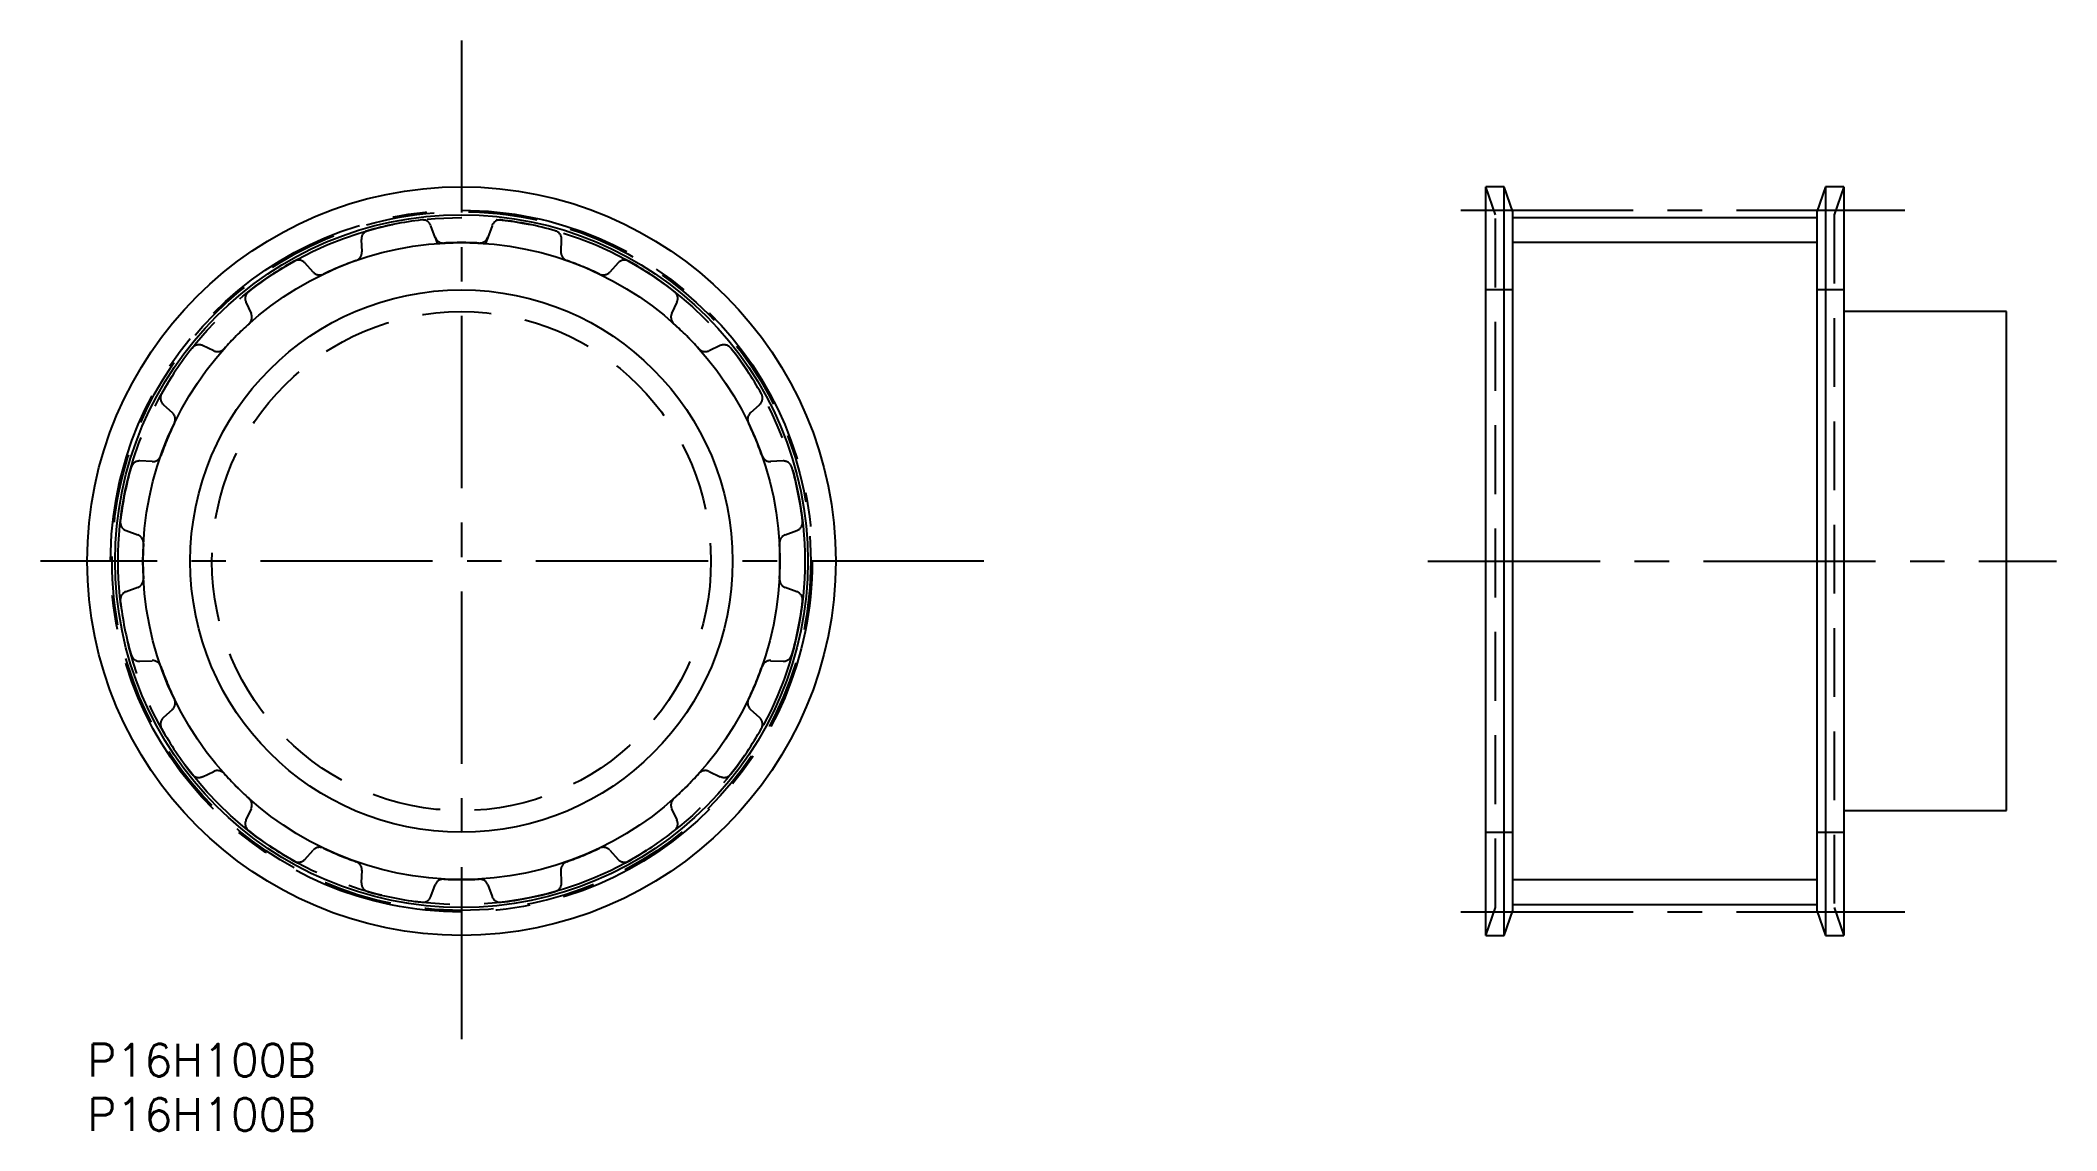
# Model space of a CAD drawing. Extents: x -4 to 182, y -8 to 93.
import ezdxf

# ---------------------------------------------------------------- set-up
doc = ezdxf.new("R2010")
doc.units = 0
doc.header["$LTSCALE"] = 0.5
for name, pattern in [('CENTER', [50.8, 31.75, -6.35, 6.35, -6.35]), ('DASHED', [19.05, 12.7, -6.35]), ('PHANTOM', [63.5, 31.75, -6.35, 6.35, -6.35, 6.35, -6.35])]:
    doc.linetypes.add(name, pattern=pattern)
for name, color, linetype in [('MSM_CENTER', 1, 'CENTER'), ('MSM_CONTINUOUS', 7, 'CONTINUOUS'), ('MSM_DASHED', 4, 'DASHED'), ('MSM_IMAGINARY', 6, 'PHANTOM'), ('MSM_NARROW', 5, 'CONTINUOUS'), ('MSM_PART_NUMBER', 7, 'CONTINUOUS')]:
    doc.layers.add(name, color=color, linetype=linetype)
doc.styles.get("Standard").update_dxf_attribs({"font": 'txt.shx', "height": 3, "bigfont": 'bigfont.shx'})

msp = doc.modelspace()

# ---------------------------------------------------------------- linework, layer by layer
at = {"layer": 'MSM_CENTER'}
for p, q in [((34.5, 92.5), (34.5, -0.7)), ((126.64, 76.84), (167.56, 76.84)), ((82.64, 44.5), (-4.32, 44.5)), ((123.59, 44.5), (181.55, 44.5)), ((126.64, 12.16), (167.56, 12.16))]:
    msp.add_line(p, q, dxfattribs=at)
msp.add_circle((34.5, 44.5), 32.34, dxfattribs=at)
at = {"layer": 'MSM_CONTINUOUS'}
for p, q in [((130.62, 79), (128.93, 79)), ((128.93, 10), (128.93, 79)), ((131.43, 76.7), (130.62, 79)), ((130.62, 10), (130.62, 79)), ((160.23, 79), (159.43, 76.7)), ((161.93, 79), (160.23, 79)), ((160.23, 79), (160.23, 10)), ((161.93, 79), (161.93, 10)), ((131.43, 12.3), (131.43, 76.7)), ((159.43, 76.7), (159.43, 12.3)), ((131.43, 76.16), (159.43, 76.16)), ((176.93, 67.5), (161.93, 67.5)), ((176.93, 21.5), (176.93, 67.5)), ((161.93, 21.5), (176.93, 21.5)), ((130.62, 10), (131.43, 12.3)), ((131.43, 12.84), (159.43, 12.84)), ((159.43, 12.3), (160.23, 10)), ((128.93, 10), (130.62, 10)), ((160.23, 10), (161.93, 10))]:
    msp.add_line(p, q, dxfattribs=at)
for radius in [34.5, 31.93, 25]:
    msp.add_circle((34.5, 44.5), radius, dxfattribs=at)
at = {"layer": 'MSM_DASHED'}
for p, q in [((129.83, 76.43), (128.93, 79)), ((161.93, 79), (161.03, 76.43)), ((129.83, 12.57), (129.83, 76.43)), ((161.03, 76.43), (161.03, 12.57)), ((32.07, 74.34), (31.68, 75.42)), ((37.32, 75.42), (36.93, 74.34)), ((25.27, 74.15), (25.32, 73)), ((43.68, 73), (43.73, 74.15)), ((20.83, 71.14), (20.06, 71.99)), ((48.94, 71.99), (48.17, 71.14)), ((131.43, 69.5), (128.93, 69.5)), ((161.93, 69.5), (159.43, 69.5)), ((14.63, 68.36), (15.12, 67.32)), ((53.88, 67.32), (54.37, 68.36)), ((11.68, 63.88), (10.64, 64.37)), ((58.36, 64.37), (57.32, 63.88)), ((7.01, 58.94), (7.86, 58.17)), ((61.14, 58.17), (61.99, 58.94)), ((6, 53.68), (4.85, 53.73)), ((64.15, 53.73), (63, 53.68)), ((3.58, 47.32), (4.66, 46.93)), ((64.34, 46.93), (65.42, 47.32)), ((4.66, 42.07), (3.58, 41.68)), ((65.42, 41.68), (64.34, 42.07)), ((4.85, 35.27), (6, 35.32)), ((63, 35.32), (64.15, 35.27)), ((7.86, 30.83), (7.01, 30.06)), ((61.99, 30.06), (61.14, 30.83)), ((10.64, 24.63), (11.68, 25.12)), ((57.32, 25.12), (58.36, 24.63)), ((15.12, 21.68), (14.63, 20.64)), ((54.37, 20.64), (53.88, 21.68)), ((128.93, 19.5), (131.43, 19.5)), ((159.43, 19.5), (161.93, 19.5)), ((20.06, 17.01), (20.83, 17.86)), ((48.17, 17.86), (48.94, 17.01)), ((25.32, 16), (25.27, 14.85)), ((43.73, 14.85), (43.68, 16)), ((31.68, 13.58), (32.07, 14.66)), ((36.93, 14.66), (37.32, 13.58)), ((128.93, 10), (129.83, 12.57)), ((161.03, 12.57), (161.93, 10))]:
    msp.add_line(p, q, dxfattribs=at)
for radius in [32.2, 23]:
    msp.add_circle((34.5, 44.5), radius, dxfattribs=at)
for centre, radius, start, end in [((26.07, 74.18), 0.8, 105.8488, 182.5), ((34.5, 44.5), 31.66, 96.6512, 105.8488), ((30.93, 75.15), 0.8, 20, 96.6512), ((38.07, 75.15), 0.8, 83.3488, 160), ((34.5, 44.5), 31.66, 74.1512, 83.3488), ((42.93, 74.18), 0.8, 357.5, 74.1512), ((24.53, 72.97), 0.8, 289.3101, 2.5), ((32.82, 74.62), 0.8, 200, 273.1899), ((34.5, 44.5), 29.36, 86.8101, 93.1899), ((36.18, 74.62), 0.8, 266.8101, 340), ((44.47, 72.97), 0.8, 177.5, 250.6899), ((34.5, 44.5), 31.66, 119.1512, 128.3488), ((19.47, 71.45), 0.8, 42.5, 119.1512), ((21.42, 71.68), 0.8, 222.5, 295.6899), ((34.5, 44.5), 29.36, 109.3101, 115.6899), ((34.5, 44.5), 29.36, 64.3101, 70.6899), ((47.58, 71.68), 0.8, 244.3101, 317.5), ((49.53, 71.45), 0.8, 60.8488, 137.5), ((34.5, 44.5), 31.66, 51.6512, 60.8488), ((15.36, 68.7), 0.8, 128.3488, 205), ((53.64, 68.7), 0.8, 335, 51.6512), ((14.39, 66.98), 0.8, 311.8101, 25), ((54.61, 66.98), 0.8, 155, 228.1899), ((34.5, 44.5), 29.36, 131.8101, 138.1899), ((34.5, 44.5), 29.36, 41.8101, 48.1899), ((34.5, 44.5), 31.66, 141.6512, 150.8488), ((10.3, 63.64), 0.8, 65, 141.6512), ((12.02, 64.61), 0.8, 245, 318.1899), ((56.98, 64.61), 0.8, 221.8101, 295), ((58.7, 63.64), 0.8, 38.3488, 115), ((34.5, 44.5), 31.66, 29.1512, 38.3488), ((7.55, 59.53), 0.8, 150.8488, 227.5), ((61.45, 59.53), 0.8, 312.5, 29.1512), ((7.32, 57.58), 0.8, 334.3101, 47.5), ((61.68, 57.58), 0.8, 132.5, 205.6899), ((34.5, 44.5), 29.36, 154.3101, 160.6899), ((34.5, 44.5), 29.36, 19.3101, 25.6899), ((6.03, 54.47), 0.8, 267.5, 340.6899), ((62.97, 54.47), 0.8, 199.3101, 272.5), ((34.5, 44.5), 31.66, 164.1512, 173.3488), ((4.82, 52.93), 0.8, 87.5, 164.1512), ((64.18, 52.93), 0.8, 15.8488, 92.5), ((34.5, 44.5), 31.66, 6.6512, 15.8488), ((3.85, 48.07), 0.8, 173.3488, 250), ((4.38, 46.18), 0.8, 356.8101, 70), ((64.62, 46.18), 0.8, 110, 183.1899), ((65.15, 48.07), 0.8, 290, 6.6512), ((34.5, 44.5), 29.36, 176.8101, 183.1899), ((34.5, 44.5), 29.36, 356.8101, 3.1899), ((4.38, 42.82), 0.8, 290, 3.1899), ((64.62, 42.82), 0.8, 176.8101, 250), ((3.85, 40.93), 0.8, 110, 186.6512), ((65.15, 40.93), 0.8, 353.3488, 70), ((34.5, 44.5), 31.66, 186.6512, 195.8488), ((34.5, 44.5), 31.66, 344.1512, 353.3488), ((4.82, 36.07), 0.8, 195.8488, 272.5), ((6.03, 34.53), 0.8, 19.3101, 92.5), ((62.97, 34.53), 0.8, 87.5, 160.6899), ((64.18, 36.07), 0.8, 267.5, 344.1512), ((34.5, 44.5), 29.36, 199.3101, 205.6899), ((34.5, 44.5), 29.36, 334.3101, 340.6899), ((7.32, 31.42), 0.8, 312.5, 25.6899), ((61.68, 31.42), 0.8, 154.3101, 227.5), ((7.55, 29.47), 0.8, 132.5, 209.1512), ((61.45, 29.47), 0.8, 330.8488, 47.5), ((34.5, 44.5), 31.66, 209.1512, 218.3488), ((34.5, 44.5), 31.66, 321.6512, 330.8488), ((10.3, 25.36), 0.8, 218.3488, 295), ((12.02, 24.39), 0.8, 41.8101, 115), ((34.5, 44.5), 29.36, 221.8101, 228.1899), ((34.5, 44.5), 29.36, 311.8101, 318.1899), ((56.98, 24.39), 0.8, 65, 138.1899), ((58.7, 25.36), 0.8, 245, 321.6512), ((14.39, 22.02), 0.8, 335, 48.1899), ((54.61, 22.02), 0.8, 131.8101, 205), ((15.36, 20.3), 0.8, 155, 231.6512), ((53.64, 20.3), 0.8, 308.3488, 25), ((34.5, 44.5), 31.66, 231.6512, 240.8488), ((34.5, 44.5), 31.66, 299.1512, 308.3488), ((19.47, 17.55), 0.8, 240.8488, 317.5), ((21.42, 17.32), 0.8, 64.3101, 137.5), ((34.5, 44.5), 29.36, 244.3101, 250.6899), ((24.53, 16.03), 0.8, 357.5, 70.6899), ((44.47, 16.03), 0.8, 109.3101, 182.5), ((34.5, 44.5), 29.36, 289.3101, 295.6899), ((47.58, 17.32), 0.8, 42.5, 115.6899), ((49.53, 17.55), 0.8, 222.5, 299.1512), ((32.82, 14.38), 0.8, 86.8101, 160), ((34.5, 44.5), 29.36, 266.8101, 273.1899), ((36.18, 14.38), 0.8, 20, 93.1899), ((26.07, 14.82), 0.8, 177.5, 254.1512), ((34.5, 44.5), 31.66, 254.1512, 263.3488), ((30.93, 13.85), 0.8, 263.3488, 340), ((38.07, 13.85), 0.8, 200, 276.6512), ((34.5, 44.5), 31.66, 276.6512, 285.8488), ((42.93, 14.82), 0.8, 285.8488, 2.5)]:
    msp.add_arc(centre, radius, start, end, dxfattribs=at)
at = {"layer": 'MSM_IMAGINARY'}
msp.add_circle((34.5, 44.5), 31.66, dxfattribs=at)
at = {"layer": 'MSM_NARROW'}
for p, q in [((32.07, 74.34), (32.27, 73.78)), ((36.93, 74.34), (36.72, 73.78)), ((159.43, 73.86), (131.43, 73.86)), ((131.43, 15.14), (159.43, 15.14))]:
    msp.add_line(p, q, dxfattribs=at)
msp.add_circle((34.5, 44.5), 29.36, dxfattribs=at)

# ---------------------------------------------------------------- texts
at = {"layer": 'MSM_PART_NUMBER'}
for p in [(0, -3.01), (0, -8)]:
    msp.add_text('P16H100B', height=3, dxfattribs=at).set_placement(p)

doc.saveas('drawing.dxf')
